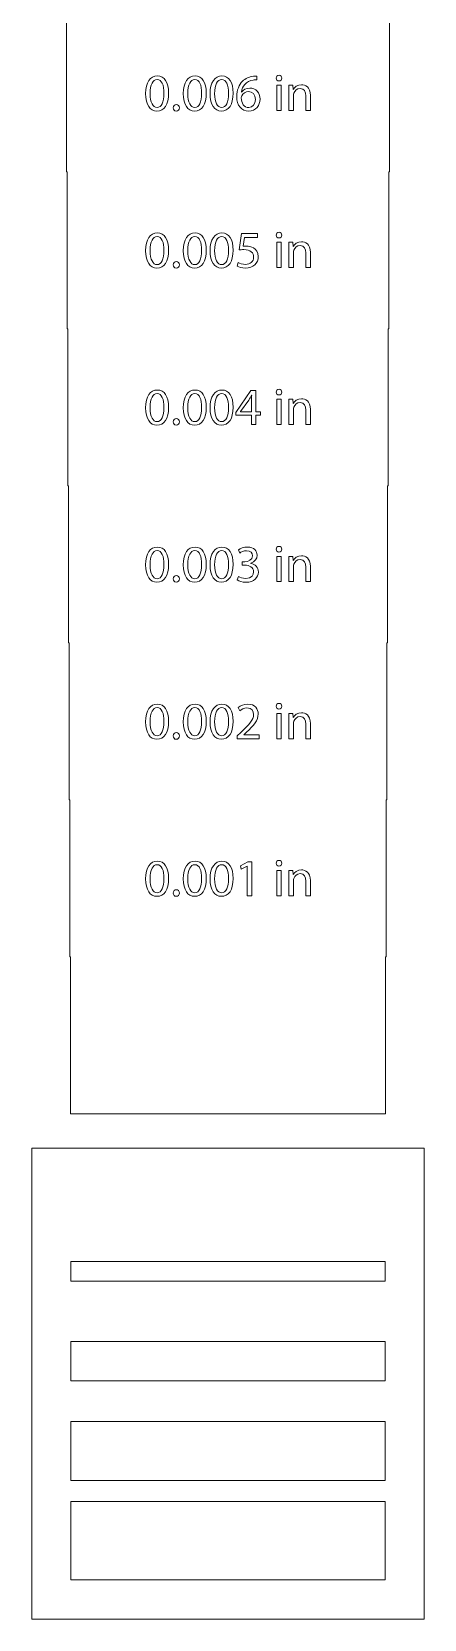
# Model space of a CAD drawing. Header units: inches. Extents: x 0.3 to 1.8, y -2 to 8.1.
# Drawn here: x 0.38 to 1.63, y -2.01 to 3.04 of the extents above; entities that cross this region are included whole.
import ezdxf

# ---------------------------------------------------------------- set-up
doc = ezdxf.new("R2010")
doc.units = ezdxf.units.IN
doc.header["$MEASUREMENT"] = 0
doc.layers.add('Layer 1', color=7, linetype='Continuous')
doc.layers.add('Layer 2', color=7, linetype='Continuous')

# ---------------------------------------------------------------- blocks, each defined once
blk = doc.blocks.new('block 2')
at = {"layer": 'Layer 2', "lineweight": 0}
for points in [[(1.0615, 0.3843), (1.0612, 0.3843), (1.0423, 0.3742), (1.0395, 0.3853), (1.0632, 0.398), (1.0757, 0.398), (1.0757, 0.2897), (1.0615, 0.2897), (1.0615, 0.3843)], [(1.1552, 0.2897), (1.1552, 0.3703), (1.1698, 0.3703), (1.1698, 0.2897), (1.1552, 0.2897)]]:
    blk.add_lwpolyline(points, dxfattribs=at)
for points, knots in [([(0.8108, 0.345), (0.8108, 0.3082), (0.797, 0.2879), (0.7732, 0.2879), (0.752, 0.2879), (0.7375, 0.3077), (0.7372, 0.3435), (0.7372, 0.38), (0.753, 0.3998), (0.775, 0.3998), (0.7977, 0.3998), (0.8108, 0.3795), (0.8108, 0.345)], [0, 0, 0, 0, 1, 1, 1, 2, 2, 2, 3, 3, 3, 4, 4, 4, 4]), ([(0.752, 0.3433), (0.752, 0.3152), (0.7607, 0.2992), (0.774, 0.2992), (0.7888, 0.2992), (0.796, 0.3167), (0.796, 0.3443), (0.796, 0.371), (0.7893, 0.3885), (0.774, 0.3885), (0.7614, 0.3885), (0.752, 0.3728), (0.752, 0.3433)], [0, 0, 0, 0, 1, 1, 1, 2, 2, 2, 3, 3, 3, 4, 4, 4, 4]), ([(0.9308, 0.345), (0.9308, 0.3082), (0.917, 0.2879), (0.8932, 0.2879), (0.872, 0.2879), (0.8575, 0.3077), (0.8572, 0.3435), (0.8572, 0.38), (0.873, 0.3998), (0.895, 0.3998), (0.9177, 0.3998), (0.9308, 0.3795), (0.9308, 0.345)], [0, 0, 0, 0, 1, 1, 1, 2, 2, 2, 3, 3, 3, 4, 4, 4, 4]), ([(0.872, 0.3433), (0.872, 0.3152), (0.8807, 0.2992), (0.894, 0.2992), (0.9088, 0.2992), (0.916, 0.3167), (0.916, 0.3443), (0.916, 0.371), (0.9093, 0.3885), (0.894, 0.3885), (0.8813, 0.3885), (0.872, 0.3728), (0.872, 0.3433)], [0, 0, 0, 0, 1, 1, 1, 2, 2, 2, 3, 3, 3, 4, 4, 4, 4]), ([(1.0163, 0.345), (1.0163, 0.3082), (1.0025, 0.2879), (0.9787, 0.2879), (0.9575, 0.2879), (0.943, 0.3077), (0.9427, 0.3435), (0.9427, 0.38), (0.9585, 0.3998), (0.9805, 0.3998), (1.0031, 0.3998), (1.0163, 0.3795), (1.0163, 0.345)], [0, 0, 0, 0, 1, 1, 1, 2, 2, 2, 3, 3, 3, 4, 4, 4, 4]), ([(0.9575, 0.3433), (0.9575, 0.3152), (0.9662, 0.2992), (0.9795, 0.2992), (0.9943, 0.2992), (1.0015, 0.3167), (1.0015, 0.3443), (1.0015, 0.371), (0.9948, 0.3885), (0.9795, 0.3885), (0.9668, 0.3885), (0.9575, 0.3728), (0.9575, 0.3433)], [0, 0, 0, 0, 1, 1, 1, 2, 2, 2, 3, 3, 3, 4, 4, 4, 4]), ([(1.1715, 0.393), (1.1715, 0.388), (1.168, 0.384), (1.1622, 0.384), (1.1568, 0.384), (1.1533, 0.388), (1.1533, 0.393), (1.1533, 0.398), (1.157, 0.4021), (1.1625, 0.4021), (1.1678, 0.4021), (1.1715, 0.3981), (1.1715, 0.393)], [0, 0, 0, 0, 1, 1, 1, 2, 2, 2, 3, 3, 3, 4, 4, 4, 4]), ([(1.1942, 0.3485), (1.1942, 0.357), (1.194, 0.3637), (1.1935, 0.3703), (1.1935, 0.3703), (1.2065, 0.3703), (1.2065, 0.3703), (1.2065, 0.3703), (1.2073, 0.357), (1.2073, 0.357), (1.2073, 0.357), (1.2077, 0.357), (1.2077, 0.357), (1.2117, 0.3645), (1.221, 0.372), (1.2343, 0.372), (1.2455, 0.372), (1.2628, 0.3653), (1.2628, 0.3377), (1.2628, 0.3377), (1.2628, 0.2897), (1.2628, 0.2897), (1.2628, 0.2897), (1.2481, 0.2897), (1.2481, 0.2897), (1.2481, 0.2897), (1.2481, 0.3362), (1.2481, 0.3362), (1.2481, 0.3492), (1.2433, 0.36), (1.2295, 0.36), (1.22, 0.36), (1.2125, 0.3532), (1.2098, 0.345), (1.2092, 0.3432), (1.2088, 0.3407), (1.2088, 0.3382), (1.2088, 0.3382), (1.2088, 0.2897), (1.2088, 0.2897), (1.2088, 0.2897), (1.1942, 0.2897), (1.1942, 0.2897), (1.1942, 0.2897), (1.1942, 0.3485), (1.1942, 0.3485)], [0, 0, 0, 0, 1, 1, 1, 2, 2, 2, 3, 3, 3, 4, 4, 4, 5, 5, 5, 6, 6, 6, 7, 7, 7, 8, 8, 8, 9, 9, 9, 10, 10, 10, 11, 11, 11, 12, 12, 12, 13, 13, 13, 14, 14, 14, 15, 15, 15, 15]), ([(0.8254, 0.2984), (0.8254, 0.3044), (0.8295, 0.3089), (0.8354, 0.3089), (0.8412, 0.3089), (0.8452, 0.3045), (0.8452, 0.2984), (0.8452, 0.2924), (0.8412, 0.2879), (0.835, 0.2879), (0.8294, 0.2879), (0.8254, 0.2924), (0.8254, 0.2984)], [0, 0, 0, 0, 1, 1, 1, 2, 2, 2, 3, 3, 3, 4, 4, 4, 4])]:
    blk.add_open_spline(points, degree=3, knots=knots, dxfattribs=at)
blk = doc.blocks.new('block 3')
at = {"layer": 'Layer 2', "lineweight": 0}
blk.add_lwpolyline([(1.1552, 0.7897), (1.1552, 0.8703), (1.1698, 0.8703), (1.1698, 0.7897), (1.1552, 0.7897)], dxfattribs=at)
for points, knots in [([(0.8108, 0.845), (0.8108, 0.8082), (0.797, 0.7879), (0.7732, 0.7879), (0.752, 0.7879), (0.7375, 0.8077), (0.7372, 0.8435), (0.7372, 0.88), (0.753, 0.8998), (0.775, 0.8998), (0.7977, 0.8998), (0.8108, 0.8795), (0.8108, 0.845)], [0, 0, 0, 0, 1, 1, 1, 2, 2, 2, 3, 3, 3, 4, 4, 4, 4]), ([(0.752, 0.8433), (0.752, 0.8152), (0.7607, 0.7992), (0.774, 0.7992), (0.7888, 0.7992), (0.796, 0.8167), (0.796, 0.8443), (0.796, 0.871), (0.7893, 0.8885), (0.774, 0.8885), (0.7614, 0.8885), (0.752, 0.8728), (0.752, 0.8433)], [0, 0, 0, 0, 1, 1, 1, 2, 2, 2, 3, 3, 3, 4, 4, 4, 4]), ([(0.9308, 0.845), (0.9308, 0.8082), (0.917, 0.7879), (0.8932, 0.7879), (0.872, 0.7879), (0.8575, 0.8077), (0.8572, 0.8435), (0.8572, 0.88), (0.873, 0.8998), (0.895, 0.8998), (0.9177, 0.8998), (0.9308, 0.8795), (0.9308, 0.845)], [0, 0, 0, 0, 1, 1, 1, 2, 2, 2, 3, 3, 3, 4, 4, 4, 4]), ([(0.872, 0.8433), (0.872, 0.8152), (0.8807, 0.7992), (0.894, 0.7992), (0.9088, 0.7992), (0.916, 0.8167), (0.916, 0.8443), (0.916, 0.871), (0.9093, 0.8885), (0.894, 0.8885), (0.8813, 0.8885), (0.872, 0.8728), (0.872, 0.8433)], [0, 0, 0, 0, 1, 1, 1, 2, 2, 2, 3, 3, 3, 4, 4, 4, 4]), ([(1.0163, 0.845), (1.0163, 0.8082), (1.0025, 0.7879), (0.9787, 0.7879), (0.9575, 0.7879), (0.943, 0.8077), (0.9427, 0.8435), (0.9427, 0.88), (0.9585, 0.8998), (0.9805, 0.8998), (1.0031, 0.8998), (1.0163, 0.8795), (1.0163, 0.845)], [0, 0, 0, 0, 1, 1, 1, 2, 2, 2, 3, 3, 3, 4, 4, 4, 4]), ([(0.9575, 0.8433), (0.9575, 0.8152), (0.9662, 0.7992), (0.9795, 0.7992), (0.9943, 0.7992), (1.0015, 0.8167), (1.0015, 0.8443), (1.0015, 0.871), (0.9948, 0.8885), (0.9795, 0.8885), (0.9668, 0.8885), (0.9575, 0.8728), (0.9575, 0.8433)], [0, 0, 0, 0, 1, 1, 1, 2, 2, 2, 3, 3, 3, 4, 4, 4, 4]), ([(1.0297, 0.7897), (1.0297, 0.7897), (1.0297, 0.7987), (1.0297, 0.7987), (1.0297, 0.7987), (1.0412, 0.8099), (1.0412, 0.8099), (1.0688, 0.8362), (1.0815, 0.8502), (1.0815, 0.8665), (1.0815, 0.8775), (1.0763, 0.8876), (1.0602, 0.8876), (1.0503, 0.8876), (1.0422, 0.8827), (1.0372, 0.8785), (1.0372, 0.8785), (1.0325, 0.8888), (1.0325, 0.8888), (1.0398, 0.895), (1.0507, 0.8998), (1.063, 0.8998), (1.0863, 0.8998), (1.0962, 0.8838), (1.0962, 0.8683), (1.0962, 0.8483), (1.0817, 0.8322), (1.0588, 0.8102), (1.0588, 0.8102), (1.0503, 0.8022), (1.0503, 0.8022), (1.0503, 0.8022), (1.0503, 0.8019), (1.0503, 0.8019), (1.0503, 0.8019), (1.0988, 0.8019), (1.0988, 0.8019), (1.0988, 0.8019), (1.0988, 0.7897), (1.0988, 0.7897), (1.0988, 0.7897), (1.0297, 0.7897), (1.0297, 0.7897)], [0, 0, 0, 0, 1, 1, 1, 2, 2, 2, 3, 3, 3, 4, 4, 4, 5, 5, 5, 6, 6, 6, 7, 7, 7, 8, 8, 8, 9, 9, 9, 10, 10, 10, 11, 11, 11, 12, 12, 12, 13, 13, 13, 14, 14, 14, 14]), ([(1.1715, 0.893), (1.1715, 0.888), (1.168, 0.884), (1.1622, 0.884), (1.1568, 0.884), (1.1533, 0.888), (1.1533, 0.893), (1.1533, 0.898), (1.157, 0.9021), (1.1625, 0.9021), (1.1678, 0.9021), (1.1715, 0.8981), (1.1715, 0.893)], [0, 0, 0, 0, 1, 1, 1, 2, 2, 2, 3, 3, 3, 4, 4, 4, 4]), ([(1.1942, 0.8485), (1.1942, 0.857), (1.194, 0.8637), (1.1935, 0.8703), (1.1935, 0.8703), (1.2065, 0.8703), (1.2065, 0.8703), (1.2065, 0.8703), (1.2073, 0.857), (1.2073, 0.857), (1.2073, 0.857), (1.2077, 0.857), (1.2077, 0.857), (1.2117, 0.8645), (1.221, 0.872), (1.2343, 0.872), (1.2455, 0.872), (1.2628, 0.8653), (1.2628, 0.8377), (1.2628, 0.8377), (1.2628, 0.7897), (1.2628, 0.7897), (1.2628, 0.7897), (1.2481, 0.7897), (1.2481, 0.7897), (1.2481, 0.7897), (1.2481, 0.8362), (1.2481, 0.8362), (1.2481, 0.8492), (1.2433, 0.86), (1.2295, 0.86), (1.22, 0.86), (1.2125, 0.8532), (1.2098, 0.845), (1.2092, 0.8432), (1.2088, 0.8407), (1.2088, 0.8382), (1.2088, 0.8382), (1.2088, 0.7897), (1.2088, 0.7897), (1.2088, 0.7897), (1.1942, 0.7897), (1.1942, 0.7897), (1.1942, 0.7897), (1.1942, 0.8485), (1.1942, 0.8485)], [0, 0, 0, 0, 1, 1, 1, 2, 2, 2, 3, 3, 3, 4, 4, 4, 5, 5, 5, 6, 6, 6, 7, 7, 7, 8, 8, 8, 9, 9, 9, 10, 10, 10, 11, 11, 11, 12, 12, 12, 13, 13, 13, 14, 14, 14, 15, 15, 15, 15]), ([(0.8254, 0.7984), (0.8254, 0.8044), (0.8295, 0.8089), (0.8354, 0.8089), (0.8412, 0.8089), (0.8452, 0.8045), (0.8452, 0.7984), (0.8452, 0.7924), (0.8412, 0.7879), (0.835, 0.7879), (0.8294, 0.7879), (0.8254, 0.7924), (0.8254, 0.7984)], [0, 0, 0, 0, 1, 1, 1, 2, 2, 2, 3, 3, 3, 4, 4, 4, 4])]:
    blk.add_open_spline(points, degree=3, knots=knots, dxfattribs=at)
blk = doc.blocks.new('block 4')
at = {"layer": 'Layer 2', "lineweight": 0}
blk.add_lwpolyline([(1.1552, 1.2897), (1.1552, 1.3703), (1.1698, 1.3703), (1.1698, 1.2897), (1.1552, 1.2897)], dxfattribs=at)
for points, knots in [([(0.8108, 1.345), (0.8108, 1.3082), (0.797, 1.2879), (0.7732, 1.2879), (0.752, 1.2879), (0.7375, 1.3077), (0.7372, 1.3435), (0.7372, 1.38), (0.753, 1.3998), (0.775, 1.3998), (0.7977, 1.3998), (0.8108, 1.3795), (0.8108, 1.345)], [0, 0, 0, 0, 1, 1, 1, 2, 2, 2, 3, 3, 3, 4, 4, 4, 4]), ([(0.752, 1.3433), (0.752, 1.3152), (0.7607, 1.2992), (0.774, 1.2992), (0.7888, 1.2992), (0.796, 1.3167), (0.796, 1.3443), (0.796, 1.371), (0.7893, 1.3885), (0.774, 1.3885), (0.7614, 1.3885), (0.752, 1.3728), (0.752, 1.3433)], [0, 0, 0, 0, 1, 1, 1, 2, 2, 2, 3, 3, 3, 4, 4, 4, 4]), ([(0.9308, 1.345), (0.9308, 1.3082), (0.917, 1.2879), (0.8932, 1.2879), (0.872, 1.2879), (0.8575, 1.3077), (0.8572, 1.3435), (0.8572, 1.38), (0.873, 1.3998), (0.895, 1.3998), (0.9177, 1.3998), (0.9308, 1.3795), (0.9308, 1.345)], [0, 0, 0, 0, 1, 1, 1, 2, 2, 2, 3, 3, 3, 4, 4, 4, 4]), ([(0.872, 1.3433), (0.872, 1.3152), (0.8807, 1.2992), (0.894, 1.2992), (0.9088, 1.2992), (0.916, 1.3167), (0.916, 1.3443), (0.916, 1.371), (0.9093, 1.3885), (0.894, 1.3885), (0.8813, 1.3885), (0.872, 1.3728), (0.872, 1.3433)], [0, 0, 0, 0, 1, 1, 1, 2, 2, 2, 3, 3, 3, 4, 4, 4, 4]), ([(1.0163, 1.345), (1.0163, 1.3082), (1.0025, 1.2879), (0.9787, 1.2879), (0.9575, 1.2879), (0.943, 1.3077), (0.9427, 1.3435), (0.9427, 1.38), (0.9585, 1.3998), (0.9805, 1.3998), (1.0031, 1.3998), (1.0163, 1.3795), (1.0163, 1.345)], [0, 0, 0, 0, 1, 1, 1, 2, 2, 2, 3, 3, 3, 4, 4, 4, 4]), ([(0.9575, 1.3433), (0.9575, 1.3152), (0.9662, 1.2992), (0.9795, 1.2992), (0.9943, 1.2992), (1.0015, 1.3167), (1.0015, 1.3443), (1.0015, 1.371), (0.9948, 1.3885), (0.9795, 1.3885), (0.9668, 1.3885), (0.9575, 1.3728), (0.9575, 1.3433)], [0, 0, 0, 0, 1, 1, 1, 2, 2, 2, 3, 3, 3, 4, 4, 4, 4]), ([(1.0332, 1.3064), (1.0373, 1.3039), (1.0468, 1.2997), (1.0572, 1.2997), (1.0758, 1.2997), (1.0818, 1.3115), (1.0817, 1.3207), (1.0815, 1.3358), (1.0678, 1.3423), (1.0537, 1.3423), (1.0537, 1.3423), (1.0455, 1.3423), (1.0455, 1.3423), (1.0455, 1.3423), (1.0455, 1.3533), (1.0455, 1.3533), (1.0455, 1.3533), (1.0537, 1.3533), (1.0537, 1.3533), (1.0643, 1.3533), (1.0778, 1.3588), (1.0778, 1.3717), (1.0778, 1.3803), (1.0723, 1.388), (1.0588, 1.388), (1.0502, 1.388), (1.0418, 1.3841), (1.0372, 1.3808), (1.0372, 1.3808), (1.0332, 1.3915), (1.0332, 1.3915), (1.039, 1.3956), (1.05, 1.3998), (1.0617, 1.3998), (1.083, 1.3998), (1.0927, 1.3872), (1.0927, 1.374), (1.0927, 1.3627), (1.0858, 1.3532), (1.0727, 1.3483), (1.0727, 1.3483), (1.0727, 1.348), (1.0727, 1.348), (1.086, 1.3455), (1.0966, 1.3355), (1.0968, 1.3204), (1.0968, 1.303), (1.0832, 1.2879), (1.0573, 1.2879), (1.0452, 1.2879), (1.0345, 1.2917), (1.0292, 1.2952), (1.0292, 1.2952), (1.0332, 1.3064), (1.0332, 1.3064)], [0, 0, 0, 0, 1, 1, 1, 2, 2, 2, 3, 3, 3, 4, 4, 4, 5, 5, 5, 6, 6, 6, 7, 7, 7, 8, 8, 8, 9, 9, 9, 10, 10, 10, 11, 11, 11, 12, 12, 12, 13, 13, 13, 14, 14, 14, 15, 15, 15, 16, 16, 16, 17, 17, 17, 18, 18, 18, 18]), ([(1.1715, 1.393), (1.1715, 1.388), (1.168, 1.384), (1.1622, 1.384), (1.1568, 1.384), (1.1533, 1.388), (1.1533, 1.393), (1.1533, 1.398), (1.157, 1.4021), (1.1625, 1.4021), (1.1678, 1.4021), (1.1715, 1.3981), (1.1715, 1.393)], [0, 0, 0, 0, 1, 1, 1, 2, 2, 2, 3, 3, 3, 4, 4, 4, 4]), ([(1.1942, 1.3485), (1.1942, 1.357), (1.194, 1.3637), (1.1935, 1.3703), (1.1935, 1.3703), (1.2065, 1.3703), (1.2065, 1.3703), (1.2065, 1.3703), (1.2073, 1.357), (1.2073, 1.357), (1.2073, 1.357), (1.2077, 1.357), (1.2077, 1.357), (1.2117, 1.3645), (1.221, 1.372), (1.2343, 1.372), (1.2455, 1.372), (1.2628, 1.3653), (1.2628, 1.3377), (1.2628, 1.3377), (1.2628, 1.2897), (1.2628, 1.2897), (1.2628, 1.2897), (1.2481, 1.2897), (1.2481, 1.2897), (1.2481, 1.2897), (1.2481, 1.3362), (1.2481, 1.3362), (1.2481, 1.3492), (1.2433, 1.36), (1.2295, 1.36), (1.22, 1.36), (1.2125, 1.3532), (1.2098, 1.345), (1.2092, 1.3432), (1.2088, 1.3407), (1.2088, 1.3382), (1.2088, 1.3382), (1.2088, 1.2897), (1.2088, 1.2897), (1.2088, 1.2897), (1.1942, 1.2897), (1.1942, 1.2897), (1.1942, 1.2897), (1.1942, 1.3485), (1.1942, 1.3485)], [0, 0, 0, 0, 1, 1, 1, 2, 2, 2, 3, 3, 3, 4, 4, 4, 5, 5, 5, 6, 6, 6, 7, 7, 7, 8, 8, 8, 9, 9, 9, 10, 10, 10, 11, 11, 11, 12, 12, 12, 13, 13, 13, 14, 14, 14, 15, 15, 15, 15]), ([(0.8254, 1.2984), (0.8254, 1.3044), (0.8295, 1.3089), (0.8354, 1.3089), (0.8412, 1.3089), (0.8452, 1.3045), (0.8452, 1.2984), (0.8452, 1.2924), (0.8412, 1.2879), (0.835, 1.2879), (0.8294, 1.2879), (0.8254, 1.2924), (0.8254, 1.2984)], [0, 0, 0, 0, 1, 1, 1, 2, 2, 2, 3, 3, 3, 4, 4, 4, 4])]:
    blk.add_open_spline(points, degree=3, knots=knots, dxfattribs=at)
blk = doc.blocks.new('block 5')
at = {"layer": 'Layer 2', "lineweight": 0}
for points in [[(1.075, 1.7897), (1.075, 1.8194), (1.0247, 1.8194), (1.0247, 1.8288), (1.073, 1.898), (1.0888, 1.898), (1.0888, 1.8307), (1.104, 1.8307), (1.104, 1.8194), (1.0888, 1.8194), (1.0888, 1.7897), (1.075, 1.7897)], [(1.1552, 1.7897), (1.1552, 1.8703), (1.1698, 1.8703), (1.1698, 1.7897), (1.1552, 1.7897)]]:
    blk.add_lwpolyline(points, dxfattribs=at)
for points, knots in [([(0.8108, 1.845), (0.8108, 1.8082), (0.797, 1.7879), (0.7732, 1.7879), (0.752, 1.7879), (0.7375, 1.8077), (0.7372, 1.8435), (0.7372, 1.88), (0.753, 1.8998), (0.775, 1.8998), (0.7977, 1.8998), (0.8108, 1.8795), (0.8108, 1.845)], [0, 0, 0, 0, 1, 1, 1, 2, 2, 2, 3, 3, 3, 4, 4, 4, 4]), ([(0.752, 1.8433), (0.752, 1.8152), (0.7607, 1.7992), (0.774, 1.7992), (0.7888, 1.7992), (0.796, 1.8167), (0.796, 1.8443), (0.796, 1.871), (0.7893, 1.8885), (0.774, 1.8885), (0.7614, 1.8885), (0.752, 1.8728), (0.752, 1.8433)], [0, 0, 0, 0, 1, 1, 1, 2, 2, 2, 3, 3, 3, 4, 4, 4, 4]), ([(0.9308, 1.845), (0.9308, 1.8082), (0.917, 1.7879), (0.8932, 1.7879), (0.872, 1.7879), (0.8575, 1.8077), (0.8572, 1.8435), (0.8572, 1.88), (0.873, 1.8998), (0.895, 1.8998), (0.9177, 1.8998), (0.9308, 1.8795), (0.9308, 1.845)], [0, 0, 0, 0, 1, 1, 1, 2, 2, 2, 3, 3, 3, 4, 4, 4, 4]), ([(0.872, 1.8433), (0.872, 1.8152), (0.8807, 1.7992), (0.894, 1.7992), (0.9088, 1.7992), (0.916, 1.8167), (0.916, 1.8443), (0.916, 1.871), (0.9093, 1.8885), (0.894, 1.8885), (0.8813, 1.8885), (0.872, 1.8728), (0.872, 1.8433)], [0, 0, 0, 0, 1, 1, 1, 2, 2, 2, 3, 3, 3, 4, 4, 4, 4]), ([(1.0163, 1.845), (1.0163, 1.8082), (1.0025, 1.7879), (0.9787, 1.7879), (0.9575, 1.7879), (0.943, 1.8077), (0.9427, 1.8435), (0.9427, 1.88), (0.9585, 1.8998), (0.9805, 1.8998), (1.0031, 1.8998), (1.0163, 1.8795), (1.0163, 1.845)], [0, 0, 0, 0, 1, 1, 1, 2, 2, 2, 3, 3, 3, 4, 4, 4, 4]), ([(0.9575, 1.8433), (0.9575, 1.8152), (0.9662, 1.7992), (0.9795, 1.7992), (0.9943, 1.7992), (1.0015, 1.8167), (1.0015, 1.8443), (1.0015, 1.871), (0.9948, 1.8885), (0.9795, 1.8885), (0.9668, 1.8885), (0.9575, 1.8728), (0.9575, 1.8433)], [0, 0, 0, 0, 1, 1, 1, 2, 2, 2, 3, 3, 3, 4, 4, 4, 4]), ([(1.075, 1.8307), (1.075, 1.8307), (1.075, 1.8668), (1.075, 1.8668), (1.075, 1.8725), (1.0752, 1.8781), (1.0755, 1.8838), (1.0755, 1.8838), (1.075, 1.8838), (1.075, 1.8838), (1.0717, 1.8775), (1.069, 1.8728), (1.066, 1.8678), (1.066, 1.8678), (1.0395, 1.831), (1.0395, 1.831), (1.0395, 1.831), (1.0395, 1.8307), (1.0395, 1.8307), (1.0395, 1.8307), (1.075, 1.8307), (1.075, 1.8307)], [0, 0, 0, 0, 1, 1, 1, 2, 2, 2, 3, 3, 3, 4, 4, 4, 5, 5, 5, 6, 6, 6, 7, 7, 7, 7]), ([(1.1715, 1.893), (1.1715, 1.888), (1.168, 1.884), (1.1622, 1.884), (1.1568, 1.884), (1.1533, 1.888), (1.1533, 1.893), (1.1533, 1.898), (1.157, 1.9021), (1.1625, 1.9021), (1.1678, 1.9021), (1.1715, 1.8981), (1.1715, 1.893)], [0, 0, 0, 0, 1, 1, 1, 2, 2, 2, 3, 3, 3, 4, 4, 4, 4]), ([(1.1942, 1.8485), (1.1942, 1.857), (1.194, 1.8637), (1.1935, 1.8703), (1.1935, 1.8703), (1.2065, 1.8703), (1.2065, 1.8703), (1.2065, 1.8703), (1.2073, 1.857), (1.2073, 1.857), (1.2073, 1.857), (1.2077, 1.857), (1.2077, 1.857), (1.2117, 1.8645), (1.221, 1.872), (1.2343, 1.872), (1.2455, 1.872), (1.2628, 1.8653), (1.2628, 1.8377), (1.2628, 1.8377), (1.2628, 1.7897), (1.2628, 1.7897), (1.2628, 1.7897), (1.2481, 1.7897), (1.2481, 1.7897), (1.2481, 1.7897), (1.2481, 1.8362), (1.2481, 1.8362), (1.2481, 1.8492), (1.2433, 1.86), (1.2295, 1.86), (1.22, 1.86), (1.2125, 1.8532), (1.2098, 1.845), (1.2092, 1.8432), (1.2088, 1.8407), (1.2088, 1.8382), (1.2088, 1.8382), (1.2088, 1.7897), (1.2088, 1.7897), (1.2088, 1.7897), (1.1942, 1.7897), (1.1942, 1.7897), (1.1942, 1.7897), (1.1942, 1.8485), (1.1942, 1.8485)], [0, 0, 0, 0, 1, 1, 1, 2, 2, 2, 3, 3, 3, 4, 4, 4, 5, 5, 5, 6, 6, 6, 7, 7, 7, 8, 8, 8, 9, 9, 9, 10, 10, 10, 11, 11, 11, 12, 12, 12, 13, 13, 13, 14, 14, 14, 15, 15, 15, 15]), ([(0.8254, 1.7984), (0.8254, 1.8044), (0.8295, 1.8089), (0.8354, 1.8089), (0.8412, 1.8089), (0.8452, 1.8045), (0.8452, 1.7984), (0.8452, 1.7924), (0.8412, 1.7879), (0.835, 1.7879), (0.8294, 1.7879), (0.8254, 1.7924), (0.8254, 1.7984)], [0, 0, 0, 0, 1, 1, 1, 2, 2, 2, 3, 3, 3, 4, 4, 4, 4])]:
    blk.add_open_spline(points, degree=3, knots=knots, dxfattribs=at)
blk = doc.blocks.new('block 6')
at = {"layer": 'Layer 2', "lineweight": 0}
blk.add_lwpolyline([(1.1552, 2.2897), (1.1552, 2.3703), (1.1698, 2.3703), (1.1698, 2.2897), (1.1552, 2.2897)], dxfattribs=at)
for points, knots in [([(0.8108, 2.345), (0.8108, 2.3082), (0.797, 2.2879), (0.7732, 2.2879), (0.752, 2.2879), (0.7375, 2.3077), (0.7372, 2.3435), (0.7372, 2.38), (0.753, 2.3998), (0.775, 2.3998), (0.7977, 2.3998), (0.8108, 2.3795), (0.8108, 2.345)], [0, 0, 0, 0, 1, 1, 1, 2, 2, 2, 3, 3, 3, 4, 4, 4, 4]), ([(0.752, 2.3433), (0.752, 2.3152), (0.7607, 2.2992), (0.774, 2.2992), (0.7888, 2.2992), (0.796, 2.3167), (0.796, 2.3443), (0.796, 2.371), (0.7893, 2.3885), (0.774, 2.3885), (0.7614, 2.3885), (0.752, 2.3728), (0.752, 2.3433)], [0, 0, 0, 0, 1, 1, 1, 2, 2, 2, 3, 3, 3, 4, 4, 4, 4]), ([(0.9308, 2.345), (0.9308, 2.3082), (0.917, 2.2879), (0.8932, 2.2879), (0.872, 2.2879), (0.8575, 2.3077), (0.8572, 2.3435), (0.8572, 2.38), (0.873, 2.3998), (0.895, 2.3998), (0.9177, 2.3998), (0.9308, 2.3795), (0.9308, 2.345)], [0, 0, 0, 0, 1, 1, 1, 2, 2, 2, 3, 3, 3, 4, 4, 4, 4]), ([(0.872, 2.3433), (0.872, 2.3152), (0.8807, 2.2992), (0.894, 2.2992), (0.9088, 2.2992), (0.916, 2.3167), (0.916, 2.3443), (0.916, 2.371), (0.9093, 2.3885), (0.894, 2.3885), (0.8813, 2.3885), (0.872, 2.3728), (0.872, 2.3433)], [0, 0, 0, 0, 1, 1, 1, 2, 2, 2, 3, 3, 3, 4, 4, 4, 4]), ([(1.0163, 2.345), (1.0163, 2.3082), (1.0025, 2.2879), (0.9787, 2.2879), (0.9575, 2.2879), (0.943, 2.3077), (0.9427, 2.3435), (0.9427, 2.38), (0.9585, 2.3998), (0.9805, 2.3998), (1.0031, 2.3998), (1.0163, 2.3795), (1.0163, 2.345)], [0, 0, 0, 0, 1, 1, 1, 2, 2, 2, 3, 3, 3, 4, 4, 4, 4]), ([(0.9575, 2.3433), (0.9575, 2.3152), (0.9662, 2.2992), (0.9795, 2.2992), (0.9943, 2.2992), (1.0015, 2.3167), (1.0015, 2.3443), (1.0015, 2.371), (0.9948, 2.3885), (0.9795, 2.3885), (0.9668, 2.3885), (0.9575, 2.3728), (0.9575, 2.3433)], [0, 0, 0, 0, 1, 1, 1, 2, 2, 2, 3, 3, 3, 4, 4, 4, 4]), ([(1.0943, 2.3856), (1.0943, 2.3856), (1.053, 2.3856), (1.053, 2.3856), (1.053, 2.3856), (1.0488, 2.3578), (1.0488, 2.3578), (1.0513, 2.3582), (1.0537, 2.3583), (1.0577, 2.3583), (1.0662, 2.3583), (1.0743, 2.3567), (1.081, 2.3525), (1.0895, 2.3478), (1.0965, 2.3383), (1.0965, 2.3248), (1.0965, 2.3037), (1.0797, 2.2879), (1.0562, 2.2879), (1.0443, 2.2879), (1.0345, 2.2912), (1.0292, 2.2945), (1.0292, 2.2945), (1.0329, 2.3057), (1.0329, 2.3057), (1.0373, 2.303), (1.0462, 2.2997), (1.0562, 2.2997), (1.0698, 2.2997), (1.0818, 2.3087), (1.0817, 2.3232), (1.0817, 2.3372), (1.0722, 2.347), (1.0507, 2.347), (1.0443, 2.347), (1.0395, 2.3465), (1.0355, 2.346), (1.0355, 2.346), (1.0425, 2.398), (1.0425, 2.398), (1.0425, 2.398), (1.0943, 2.398), (1.0943, 2.398), (1.0943, 2.398), (1.0943, 2.3856), (1.0943, 2.3856)], [0, 0, 0, 0, 1, 1, 1, 2, 2, 2, 3, 3, 3, 4, 4, 4, 5, 5, 5, 6, 6, 6, 7, 7, 7, 8, 8, 8, 9, 9, 9, 10, 10, 10, 11, 11, 11, 12, 12, 12, 13, 13, 13, 14, 14, 14, 15, 15, 15, 15]), ([(1.1715, 2.393), (1.1715, 2.388), (1.168, 2.384), (1.1622, 2.384), (1.1568, 2.384), (1.1533, 2.388), (1.1533, 2.393), (1.1533, 2.398), (1.157, 2.4021), (1.1625, 2.4021), (1.1678, 2.4021), (1.1715, 2.3981), (1.1715, 2.393)], [0, 0, 0, 0, 1, 1, 1, 2, 2, 2, 3, 3, 3, 4, 4, 4, 4]), ([(1.1942, 2.3485), (1.1942, 2.357), (1.194, 2.3637), (1.1935, 2.3703), (1.1935, 2.3703), (1.2065, 2.3703), (1.2065, 2.3703), (1.2065, 2.3703), (1.2073, 2.357), (1.2073, 2.357), (1.2073, 2.357), (1.2077, 2.357), (1.2077, 2.357), (1.2117, 2.3645), (1.221, 2.372), (1.2343, 2.372), (1.2455, 2.372), (1.2628, 2.3653), (1.2628, 2.3377), (1.2628, 2.3377), (1.2628, 2.2897), (1.2628, 2.2897), (1.2628, 2.2897), (1.2481, 2.2897), (1.2481, 2.2897), (1.2481, 2.2897), (1.2481, 2.3362), (1.2481, 2.3362), (1.2481, 2.3492), (1.2433, 2.36), (1.2295, 2.36), (1.22, 2.36), (1.2125, 2.3532), (1.2098, 2.345), (1.2092, 2.3432), (1.2088, 2.3407), (1.2088, 2.3382), (1.2088, 2.3382), (1.2088, 2.2897), (1.2088, 2.2897), (1.2088, 2.2897), (1.1942, 2.2897), (1.1942, 2.2897), (1.1942, 2.2897), (1.1942, 2.3485), (1.1942, 2.3485)], [0, 0, 0, 0, 1, 1, 1, 2, 2, 2, 3, 3, 3, 4, 4, 4, 5, 5, 5, 6, 6, 6, 7, 7, 7, 8, 8, 8, 9, 9, 9, 10, 10, 10, 11, 11, 11, 12, 12, 12, 13, 13, 13, 14, 14, 14, 15, 15, 15, 15]), ([(0.8254, 2.2984), (0.8254, 2.3044), (0.8295, 2.3089), (0.8354, 2.3089), (0.8412, 2.3089), (0.8452, 2.3045), (0.8452, 2.2984), (0.8452, 2.2924), (0.8412, 2.2879), (0.835, 2.2879), (0.8294, 2.2879), (0.8254, 2.2924), (0.8254, 2.2984)], [0, 0, 0, 0, 1, 1, 1, 2, 2, 2, 3, 3, 3, 4, 4, 4, 4])]:
    blk.add_open_spline(points, degree=3, knots=knots, dxfattribs=at)
blk = doc.blocks.new('block 7')
at = {"layer": 'Layer 2', "lineweight": 0}
blk.add_lwpolyline([(1.1552, 2.7897), (1.1552, 2.8703), (1.1698, 2.8703), (1.1698, 2.7897), (1.1552, 2.7897)], dxfattribs=at)
for points, knots in [([(0.8108, 2.845), (0.8108, 2.8082), (0.797, 2.7879), (0.7732, 2.7879), (0.752, 2.7879), (0.7375, 2.8077), (0.7372, 2.8435), (0.7372, 2.88), (0.753, 2.8998), (0.775, 2.8998), (0.7977, 2.8998), (0.8108, 2.8795), (0.8108, 2.845)], [0, 0, 0, 0, 1, 1, 1, 2, 2, 2, 3, 3, 3, 4, 4, 4, 4]), ([(0.752, 2.8433), (0.752, 2.8152), (0.7607, 2.7992), (0.774, 2.7992), (0.7888, 2.7992), (0.796, 2.8167), (0.796, 2.8443), (0.796, 2.871), (0.7893, 2.8885), (0.774, 2.8885), (0.7614, 2.8885), (0.752, 2.8728), (0.752, 2.8433)], [0, 0, 0, 0, 1, 1, 1, 2, 2, 2, 3, 3, 3, 4, 4, 4, 4]), ([(0.9308, 2.845), (0.9308, 2.8082), (0.917, 2.7879), (0.8932, 2.7879), (0.872, 2.7879), (0.8575, 2.8077), (0.8572, 2.8435), (0.8572, 2.88), (0.873, 2.8998), (0.895, 2.8998), (0.9177, 2.8998), (0.9308, 2.8795), (0.9308, 2.845)], [0, 0, 0, 0, 1, 1, 1, 2, 2, 2, 3, 3, 3, 4, 4, 4, 4]), ([(0.872, 2.8433), (0.872, 2.8152), (0.8807, 2.7992), (0.894, 2.7992), (0.9088, 2.7992), (0.916, 2.8167), (0.916, 2.8443), (0.916, 2.871), (0.9093, 2.8885), (0.894, 2.8885), (0.8813, 2.8885), (0.872, 2.8728), (0.872, 2.8433)], [0, 0, 0, 0, 1, 1, 1, 2, 2, 2, 3, 3, 3, 4, 4, 4, 4]), ([(1.0163, 2.845), (1.0163, 2.8082), (1.0025, 2.7879), (0.9787, 2.7879), (0.9575, 2.7879), (0.943, 2.8077), (0.9427, 2.8435), (0.9427, 2.88), (0.9585, 2.8998), (0.9805, 2.8998), (1.0031, 2.8998), (1.0163, 2.8795), (1.0163, 2.845)], [0, 0, 0, 0, 1, 1, 1, 2, 2, 2, 3, 3, 3, 4, 4, 4, 4]), ([(0.9575, 2.8433), (0.9575, 2.8152), (0.9662, 2.7992), (0.9795, 2.7992), (0.9943, 2.7992), (1.0015, 2.8167), (1.0015, 2.8443), (1.0015, 2.871), (0.9948, 2.8885), (0.9795, 2.8885), (0.9668, 2.8885), (0.9575, 2.8728), (0.9575, 2.8433)], [0, 0, 0, 0, 1, 1, 1, 2, 2, 2, 3, 3, 3, 4, 4, 4, 4]), ([(1.0915, 2.8876), (1.0885, 2.8878), (1.0846, 2.8875), (1.0805, 2.8868), (1.0573, 2.8832), (1.0453, 2.8665), (1.0428, 2.8485), (1.0428, 2.8485), (1.0432, 2.8485), (1.0432, 2.8485), (1.0483, 2.8555), (1.0575, 2.8612), (1.0695, 2.8612), (1.0887, 2.8612), (1.1021, 2.8472), (1.1021, 2.8262), (1.1021, 2.8062), (1.0887, 2.7879), (1.066, 2.7879), (1.043, 2.7879), (1.0278, 2.8059), (1.0278, 2.834), (1.0278, 2.8553), (1.0353, 2.8722), (1.0462, 2.8828), (1.0552, 2.8916), (1.0672, 2.8971), (1.0808, 2.8988), (1.0852, 2.8995), (1.0888, 2.8996), (1.0915, 2.8996), (1.0915, 2.8996), (1.0915, 2.8876), (1.0915, 2.8876)], [0, 0, 0, 0, 1, 1, 1, 2, 2, 2, 3, 3, 3, 4, 4, 4, 5, 5, 5, 6, 6, 6, 7, 7, 7, 8, 8, 8, 9, 9, 9, 10, 10, 10, 11, 11, 11, 11]), ([(1.1715, 2.893), (1.1715, 2.888), (1.168, 2.884), (1.1622, 2.884), (1.1568, 2.884), (1.1533, 2.888), (1.1533, 2.893), (1.1533, 2.898), (1.157, 2.9021), (1.1625, 2.9021), (1.1678, 2.9021), (1.1715, 2.8981), (1.1715, 2.893)], [0, 0, 0, 0, 1, 1, 1, 2, 2, 2, 3, 3, 3, 4, 4, 4, 4]), ([(1.0873, 2.8252), (1.0873, 2.8407), (1.0785, 2.85), (1.065, 2.85), (1.0562, 2.85), (1.0478, 2.8447), (1.0438, 2.8367), (1.043, 2.835), (1.0423, 2.833), (1.0423, 2.8304), (1.0425, 2.8125), (1.0508, 2.7992), (1.0663, 2.7992), (1.0788, 2.7992), (1.0873, 2.8097), (1.0873, 2.8252)], [0, 0, 0, 0, 1, 1, 1, 2, 2, 2, 3, 3, 3, 4, 4, 4, 5, 5, 5, 5]), ([(1.1942, 2.8485), (1.1942, 2.857), (1.194, 2.8637), (1.1935, 2.8703), (1.1935, 2.8703), (1.2065, 2.8703), (1.2065, 2.8703), (1.2065, 2.8703), (1.2073, 2.857), (1.2073, 2.857), (1.2073, 2.857), (1.2077, 2.857), (1.2077, 2.857), (1.2117, 2.8645), (1.221, 2.872), (1.2343, 2.872), (1.2455, 2.872), (1.2628, 2.8653), (1.2628, 2.8377), (1.2628, 2.8377), (1.2628, 2.7897), (1.2628, 2.7897), (1.2628, 2.7897), (1.2481, 2.7897), (1.2481, 2.7897), (1.2481, 2.7897), (1.2481, 2.8362), (1.2481, 2.8362), (1.2481, 2.8492), (1.2433, 2.86), (1.2295, 2.86), (1.22, 2.86), (1.2125, 2.8532), (1.2098, 2.845), (1.2092, 2.8432), (1.2088, 2.8407), (1.2088, 2.8382), (1.2088, 2.8382), (1.2088, 2.7897), (1.2088, 2.7897), (1.2088, 2.7897), (1.1942, 2.7897), (1.1942, 2.7897), (1.1942, 2.7897), (1.1942, 2.8485), (1.1942, 2.8485)], [0, 0, 0, 0, 1, 1, 1, 2, 2, 2, 3, 3, 3, 4, 4, 4, 5, 5, 5, 6, 6, 6, 7, 7, 7, 8, 8, 8, 9, 9, 9, 10, 10, 10, 11, 11, 11, 12, 12, 12, 13, 13, 13, 14, 14, 14, 15, 15, 15, 15]), ([(0.8254, 2.7984), (0.8254, 2.8044), (0.8295, 2.8089), (0.8354, 2.8089), (0.8412, 2.8089), (0.8452, 2.8045), (0.8452, 2.7984), (0.8452, 2.7924), (0.8412, 2.7879), (0.835, 2.7879), (0.8294, 2.7879), (0.8254, 2.7924), (0.8254, 2.7984)], [0, 0, 0, 0, 1, 1, 1, 2, 2, 2, 3, 3, 3, 4, 4, 4, 4])]:
    blk.add_open_spline(points, degree=3, knots=knots, dxfattribs=at)

msp = doc.modelspace()

# ---------------------------------------------------------------- linework, layer by layer
at = {"layer": 'Layer 1', "lineweight": 0}
for points in [[(0.486, 3.095), (0.486, 2.595), (0.488, 2.595), (0.488, 2.095), (0.49, 2.095), (0.49, 1.595), (0.492, 1.595), (0.492, 1.095), (0.494, 1.095), (0.494, 0.595), (0.496, 0.595), (0.496, 0.095), (0.498, 0.095), (0.498, -0.405), (1.502, -0.405), (1.502, 0.095), (1.504, 0.095), (1.504, 0.595), (1.506, 0.595), (1.506, 1.095), (1.508, 1.095), (1.508, 1.595), (1.51, 1.595), (1.51, 2.095), (1.512, 2.095), (1.512, 2.595), (1.514, 2.595), (1.514, 3.095)], [(0.375, -0.5139), (0.375, -2.0139), (1.625, -2.0139), (1.625, -0.5139), (0.375, -0.5139)], [(1.5, -0.9375), (0.5, -0.9375), (0.5, -0.875), (1.5, -0.875), (1.5, -0.9375)], [(1.5, -1.2546), (0.5, -1.2546), (0.5, -1.1296), (1.5, -1.1296), (1.5, -1.2546)], [(1.5, -1.5718), (0.5, -1.5718), (0.5, -1.3843), (1.5, -1.3843), (1.5, -1.5718)], [(1.5, -1.8889), (0.5, -1.8889), (0.5, -1.6389), (1.5, -1.6389), (1.5, -1.8889)]]:
    msp.add_lwpolyline(points, dxfattribs=at)

# ---------------------------------------------------------------- block references
at = {"layer": 'Layer 2'}
for name in ['block 7', 'block 6', 'block 5', 'block 4', 'block 3', 'block 2']:
    msp.add_blockref(name, (0, 0), dxfattribs=at)

doc.saveas('drawing.dxf')
